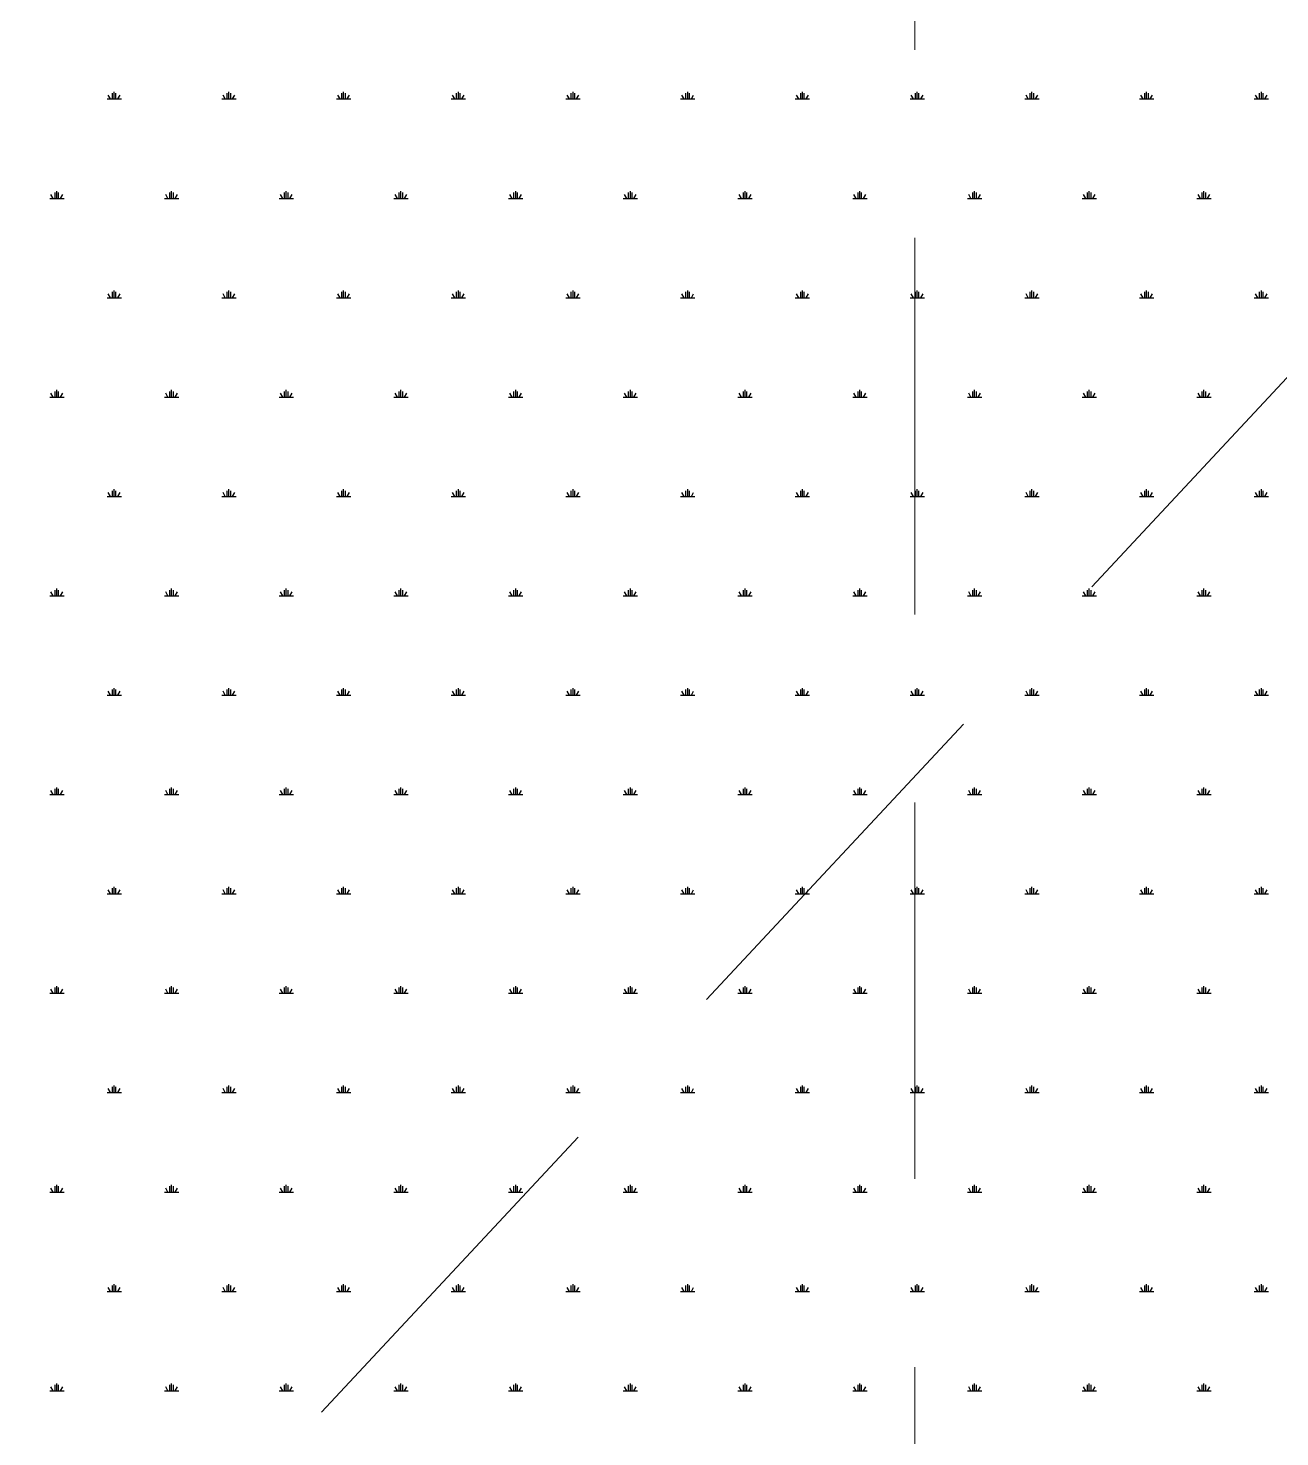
# Model space of a CAD drawing. Header units: millimetres. Extents: x 2999.9 to 3041.9, y 869.6 to 906.3.
# Drawn here: x 3005.38 to 3006.212, y 896.542 to 897.477 of the extents above; entities that cross this region are included whole.
import ezdxf

# ---------------------------------------------------------------- set-up
doc = ezdxf.new("R2010")
doc.units = ezdxf.units.MM
doc.linetypes.add('HIDDEN', pattern=[0.375, 0.25, -0.125])

msp = doc.modelspace()

# ---------------------------------------------------------------- linework, layer by layer
at = {"color": 253, "linetype": 'HIDDEN', "lineweight": 0}
for p, q in [((3006.76921, 897.83752), (3003.96921, 894.83817)), ((3005.96921, 894.83817), (3005.96921, 897.83752))]:
    msp.add_line(p, q, dxfattribs=at)
at = {"color": 76, "linetype": 'Continuous'}
for p, q in [((3005.43265, 897.43043), (3005.44217, 897.43043)), ((3005.43503, 897.43043), (3005.4335, 897.43307)), ((3005.43622, 897.43043), (3005.43622, 897.43424)), ((3005.43741, 897.43043), (3005.43741, 897.4352)), ((3005.4386, 897.43043), (3005.4386, 897.43424)), ((3005.43979, 897.43043), (3005.44132, 897.43307)), ((3005.50885, 897.43043), (3005.51837, 897.43043)), ((3005.51123, 897.43043), (3005.5097, 897.43307)), ((3005.51242, 897.43043), (3005.51242, 897.43424)), ((3005.51361, 897.43043), (3005.51361, 897.4352)), ((3005.5148, 897.43043), (3005.5148, 897.43424)), ((3005.51599, 897.43043), (3005.51752, 897.43307)), ((3005.58505, 897.43043), (3005.59457, 897.43043)), ((3005.58743, 897.43043), (3005.5859, 897.43307)), ((3005.58862, 897.43043), (3005.58862, 897.43424)), ((3005.58981, 897.43043), (3005.58981, 897.4352)), ((3005.591, 897.43043), (3005.591, 897.43424)), ((3005.59219, 897.43043), (3005.59372, 897.43307)), ((3005.66125, 897.43043), (3005.67077, 897.43043)), ((3005.66363, 897.43043), (3005.6621, 897.43307)), ((3005.66482, 897.43043), (3005.66482, 897.43424)), ((3005.66601, 897.43043), (3005.66601, 897.4352)), ((3005.6672, 897.43043), (3005.6672, 897.43424)), ((3005.66839, 897.43043), (3005.66992, 897.43307)), ((3005.73745, 897.43043), (3005.74697, 897.43043)), ((3005.73983, 897.43043), (3005.7383, 897.43307)), ((3005.74102, 897.43043), (3005.74102, 897.43424)), ((3005.74221, 897.43043), (3005.74221, 897.4352)), ((3005.7434, 897.43043), (3005.7434, 897.43424)), ((3005.74459, 897.43043), (3005.74612, 897.43307)), ((3005.81365, 897.43043), (3005.82317, 897.43043)), ((3005.81603, 897.43043), (3005.8145, 897.43307)), ((3005.81722, 897.43043), (3005.81722, 897.43424)), ((3005.81841, 897.43043), (3005.81841, 897.4352)), ((3005.8196, 897.43043), (3005.8196, 897.43424)), ((3005.82079, 897.43043), (3005.82232, 897.43307)), ((3005.88985, 897.43043), (3005.89937, 897.43043)), ((3005.89223, 897.43043), (3005.8907, 897.43307)), ((3005.89342, 897.43043), (3005.89342, 897.43424)), ((3005.89461, 897.43043), (3005.89461, 897.4352)), ((3005.8958, 897.43043), (3005.8958, 897.43424)), ((3005.89699, 897.43043), (3005.89852, 897.43307)), ((3005.96605, 897.43043), (3005.97557, 897.43043)), ((3005.96843, 897.43043), (3005.9669, 897.43307)), ((3005.96962, 897.43043), (3005.96962, 897.43424)), ((3005.97081, 897.43043), (3005.97081, 897.4352)), ((3005.972, 897.43043), (3005.972, 897.43424)), ((3005.97319, 897.43043), (3005.97472, 897.43307)), ((3006.04225, 897.43043), (3006.05177, 897.43043)), ((3006.04463, 897.43043), (3006.0431, 897.43307)), ((3006.04582, 897.43043), (3006.04582, 897.43424)), ((3006.04701, 897.43043), (3006.04701, 897.4352)), ((3006.0482, 897.43043), (3006.0482, 897.43424)), ((3006.04939, 897.43043), (3006.05092, 897.43307)), ((3006.11845, 897.43043), (3006.12797, 897.43043)), ((3006.12083, 897.43043), (3006.1193, 897.43307)), ((3006.12202, 897.43043), (3006.12202, 897.43424)), ((3006.12321, 897.43043), (3006.12321, 897.4352)), ((3006.1244, 897.43043), (3006.1244, 897.43424)), ((3006.12559, 897.43043), (3006.12712, 897.43307)), ((3006.19465, 897.43043), (3006.20417, 897.43043)), ((3006.19703, 897.43043), (3006.1955, 897.43307)), ((3006.19822, 897.43043), (3006.19822, 897.43424)), ((3006.19941, 897.43043), (3006.19941, 897.4352)), ((3006.2006, 897.43043), (3006.2006, 897.43424)), ((3006.20179, 897.43043), (3006.20332, 897.43307)), ((3005.39693, 897.36444), (3005.3954, 897.36708)), ((3005.39812, 897.36444), (3005.39812, 897.36825)), ((3005.39931, 897.36444), (3005.39931, 897.3692)), ((3005.4005, 897.36444), (3005.4005, 897.36825)), ((3005.40169, 897.36444), (3005.40322, 897.36708)), ((3005.47313, 897.36444), (3005.4716, 897.36708)), ((3005.47432, 897.36444), (3005.47432, 897.36825)), ((3005.47551, 897.36444), (3005.47551, 897.3692)), ((3005.4767, 897.36444), (3005.4767, 897.36825)), ((3005.47789, 897.36444), (3005.47942, 897.36708)), ((3005.54933, 897.36444), (3005.5478, 897.36708)), ((3005.55052, 897.36444), (3005.55052, 897.36825)), ((3005.55171, 897.36444), (3005.55171, 897.3692)), ((3005.5529, 897.36444), (3005.5529, 897.36825)), ((3005.55409, 897.36444), (3005.55562, 897.36708)), ((3005.62553, 897.36444), (3005.624, 897.36708)), ((3005.62672, 897.36444), (3005.62672, 897.36825)), ((3005.62791, 897.36444), (3005.62791, 897.3692)), ((3005.6291, 897.36444), (3005.6291, 897.36825)), ((3005.63029, 897.36444), (3005.63182, 897.36708)), ((3005.70173, 897.36444), (3005.7002, 897.36708)), ((3005.70292, 897.36444), (3005.70292, 897.36825)), ((3005.70411, 897.36444), (3005.70411, 897.3692)), ((3005.7053, 897.36444), (3005.7053, 897.36825)), ((3005.70649, 897.36444), (3005.70802, 897.36708)), ((3005.77793, 897.36444), (3005.7764, 897.36708)), ((3005.77912, 897.36444), (3005.77912, 897.36825)), ((3005.78031, 897.36444), (3005.78031, 897.3692)), ((3005.7815, 897.36444), (3005.7815, 897.36825)), ((3005.78269, 897.36444), (3005.78422, 897.36708)), ((3005.85413, 897.36444), (3005.8526, 897.36708)), ((3005.85532, 897.36444), (3005.85532, 897.36825)), ((3005.85651, 897.36444), (3005.85651, 897.3692)), ((3005.8577, 897.36444), (3005.8577, 897.36825)), ((3005.85889, 897.36444), (3005.86042, 897.36708)), ((3005.93033, 897.36444), (3005.9288, 897.36708)), ((3005.93152, 897.36444), (3005.93152, 897.36825)), ((3005.93271, 897.36444), (3005.93271, 897.3692)), ((3005.9339, 897.36444), (3005.9339, 897.36825)), ((3005.93509, 897.36444), (3005.93662, 897.36708)), ((3006.00653, 897.36444), (3006.005, 897.36708)), ((3006.00772, 897.36444), (3006.00772, 897.36825)), ((3006.00891, 897.36444), (3006.00891, 897.3692)), ((3006.0101, 897.36444), (3006.0101, 897.36825)), ((3006.01129, 897.36444), (3006.01282, 897.36708)), ((3006.08273, 897.36444), (3006.0812, 897.36708)), ((3006.08392, 897.36444), (3006.08392, 897.36825)), ((3006.08511, 897.36444), (3006.08511, 897.3692)), ((3006.0863, 897.36444), (3006.0863, 897.36825)), ((3006.08749, 897.36444), (3006.08902, 897.36708)), ((3006.15893, 897.36444), (3006.1574, 897.36708)), ((3006.16012, 897.36444), (3006.16012, 897.36825)), ((3006.16131, 897.36444), (3006.16131, 897.3692)), ((3006.1625, 897.36444), (3006.1625, 897.36825)), ((3006.16369, 897.36444), (3006.16522, 897.36708)), ((3005.39455, 897.36444), (3005.40407, 897.36444)), ((3005.47075, 897.36444), (3005.48027, 897.36444)), ((3005.54695, 897.36444), (3005.55647, 897.36444)), ((3005.62315, 897.36444), (3005.63267, 897.36444)), ((3005.69935, 897.36444), (3005.70887, 897.36444)), ((3005.77555, 897.36444), (3005.78507, 897.36444)), ((3005.85175, 897.36444), (3005.86127, 897.36444)), ((3005.92795, 897.36444), (3005.93747, 897.36444)), ((3006.00415, 897.36444), (3006.01367, 897.36444)), ((3006.08035, 897.36444), (3006.08987, 897.36444)), ((3006.15655, 897.36444), (3006.16607, 897.36444)), ((3005.43503, 897.29845), (3005.4335, 897.30109)), ((3005.43622, 897.29845), (3005.43622, 897.30226)), ((3005.43741, 897.29845), (3005.43741, 897.30321)), ((3005.4386, 897.29845), (3005.4386, 897.30226)), ((3005.43979, 897.29845), (3005.44132, 897.30109)), ((3005.51123, 897.29845), (3005.5097, 897.30109)), ((3005.51242, 897.29845), (3005.51242, 897.30226)), ((3005.51361, 897.29845), (3005.51361, 897.30321)), ((3005.5148, 897.29845), (3005.5148, 897.30226)), ((3005.51599, 897.29845), (3005.51752, 897.30109)), ((3005.58743, 897.29845), (3005.5859, 897.30109)), ((3005.58862, 897.29845), (3005.58862, 897.30226)), ((3005.58981, 897.29845), (3005.58981, 897.30321)), ((3005.591, 897.29845), (3005.591, 897.30226)), ((3005.59219, 897.29845), (3005.59372, 897.30109)), ((3005.66363, 897.29845), (3005.6621, 897.30109)), ((3005.66482, 897.29845), (3005.66482, 897.30226)), ((3005.66601, 897.29845), (3005.66601, 897.30321)), ((3005.6672, 897.29845), (3005.6672, 897.30226)), ((3005.66839, 897.29845), (3005.66992, 897.30109)), ((3005.73983, 897.29845), (3005.7383, 897.30109)), ((3005.74102, 897.29845), (3005.74102, 897.30226)), ((3005.74221, 897.29845), (3005.74221, 897.30321)), ((3005.7434, 897.29845), (3005.7434, 897.30226)), ((3005.74459, 897.29845), (3005.74612, 897.30109)), ((3005.81603, 897.29845), (3005.8145, 897.30109)), ((3005.81722, 897.29845), (3005.81722, 897.30226)), ((3005.81841, 897.29845), (3005.81841, 897.30321)), ((3005.8196, 897.29845), (3005.8196, 897.30226)), ((3005.82079, 897.29845), (3005.82232, 897.30109)), ((3005.89223, 897.29845), (3005.8907, 897.30109)), ((3005.89342, 897.29845), (3005.89342, 897.30226)), ((3005.89461, 897.29845), (3005.89461, 897.30321)), ((3005.8958, 897.29845), (3005.8958, 897.30226)), ((3005.89699, 897.29845), (3005.89852, 897.30109)), ((3005.96843, 897.29845), (3005.9669, 897.30109)), ((3005.96962, 897.29845), (3005.96962, 897.30226)), ((3005.97081, 897.29845), (3005.97081, 897.30321)), ((3005.972, 897.29845), (3005.972, 897.30226)), ((3005.97319, 897.29845), (3005.97472, 897.30109)), ((3006.04463, 897.29845), (3006.0431, 897.30109)), ((3006.04582, 897.29845), (3006.04582, 897.30226)), ((3006.04701, 897.29845), (3006.04701, 897.30321)), ((3006.0482, 897.29845), (3006.0482, 897.30226)), ((3006.04939, 897.29845), (3006.05092, 897.30109)), ((3006.12083, 897.29845), (3006.1193, 897.30109)), ((3006.12202, 897.29845), (3006.12202, 897.30226)), ((3006.12321, 897.29845), (3006.12321, 897.30321)), ((3006.1244, 897.29845), (3006.1244, 897.30226)), ((3006.12559, 897.29845), (3006.12712, 897.30109)), ((3006.19703, 897.29845), (3006.1955, 897.30109)), ((3006.19822, 897.29845), (3006.19822, 897.30226)), ((3006.19941, 897.29845), (3006.19941, 897.30321)), ((3006.2006, 897.29845), (3006.2006, 897.30226)), ((3006.20179, 897.29845), (3006.20332, 897.30109)), ((3005.43265, 897.29845), (3005.44217, 897.29845)), ((3005.50885, 897.29845), (3005.51837, 897.29845)), ((3005.58505, 897.29845), (3005.59457, 897.29845)), ((3005.66125, 897.29845), (3005.67077, 897.29845)), ((3005.73745, 897.29845), (3005.74697, 897.29845)), ((3005.81365, 897.29845), (3005.82317, 897.29845)), ((3005.88985, 897.29845), (3005.89937, 897.29845)), ((3005.96605, 897.29845), (3005.97557, 897.29845)), ((3006.04225, 897.29845), (3006.05177, 897.29845)), ((3006.11845, 897.29845), (3006.12797, 897.29845)), ((3006.19465, 897.29845), (3006.20417, 897.29845)), ((3005.39693, 897.23246), (3005.3954, 897.2351)), ((3005.39812, 897.23246), (3005.39812, 897.23627)), ((3005.39931, 897.23246), (3005.39931, 897.23722)), ((3005.4005, 897.23246), (3005.4005, 897.23627)), ((3005.40169, 897.23246), (3005.40322, 897.2351)), ((3005.47313, 897.23246), (3005.4716, 897.2351)), ((3005.47432, 897.23246), (3005.47432, 897.23627)), ((3005.47551, 897.23246), (3005.47551, 897.23722)), ((3005.4767, 897.23246), (3005.4767, 897.23627)), ((3005.47789, 897.23246), (3005.47942, 897.2351)), ((3005.54933, 897.23246), (3005.5478, 897.2351)), ((3005.55052, 897.23246), (3005.55052, 897.23627)), ((3005.55171, 897.23246), (3005.55171, 897.23722)), ((3005.5529, 897.23246), (3005.5529, 897.23627)), ((3005.55409, 897.23246), (3005.55562, 897.2351)), ((3005.62553, 897.23246), (3005.624, 897.2351)), ((3005.62672, 897.23246), (3005.62672, 897.23627)), ((3005.62791, 897.23246), (3005.62791, 897.23722)), ((3005.6291, 897.23246), (3005.6291, 897.23627)), ((3005.63029, 897.23246), (3005.63182, 897.2351)), ((3005.70173, 897.23246), (3005.7002, 897.2351)), ((3005.70292, 897.23246), (3005.70292, 897.23627)), ((3005.70411, 897.23246), (3005.70411, 897.23722)), ((3005.7053, 897.23246), (3005.7053, 897.23627)), ((3005.70649, 897.23246), (3005.70802, 897.2351)), ((3005.77793, 897.23246), (3005.7764, 897.2351)), ((3005.77912, 897.23246), (3005.77912, 897.23627)), ((3005.78031, 897.23246), (3005.78031, 897.23722)), ((3005.7815, 897.23246), (3005.7815, 897.23627)), ((3005.78269, 897.23246), (3005.78422, 897.2351)), ((3005.85413, 897.23246), (3005.8526, 897.2351)), ((3005.85532, 897.23246), (3005.85532, 897.23627)), ((3005.85651, 897.23246), (3005.85651, 897.23722)), ((3005.8577, 897.23246), (3005.8577, 897.23627)), ((3005.85889, 897.23246), (3005.86042, 897.2351)), ((3005.93033, 897.23246), (3005.9288, 897.2351)), ((3005.93152, 897.23246), (3005.93152, 897.23627)), ((3005.93271, 897.23246), (3005.93271, 897.23722)), ((3005.9339, 897.23246), (3005.9339, 897.23627)), ((3005.93509, 897.23246), (3005.93662, 897.2351)), ((3006.00653, 897.23246), (3006.005, 897.2351)), ((3006.00772, 897.23246), (3006.00772, 897.23627)), ((3006.00891, 897.23246), (3006.00891, 897.23722)), ((3006.0101, 897.23246), (3006.0101, 897.23627)), ((3006.01129, 897.23246), (3006.01282, 897.2351)), ((3006.08273, 897.23246), (3006.0812, 897.2351)), ((3006.08392, 897.23246), (3006.08392, 897.23627)), ((3006.08511, 897.23246), (3006.08511, 897.23722)), ((3006.0863, 897.23246), (3006.0863, 897.23627)), ((3006.08749, 897.23246), (3006.08902, 897.2351)), ((3006.15893, 897.23246), (3006.1574, 897.2351)), ((3006.16012, 897.23246), (3006.16012, 897.23627)), ((3006.16131, 897.23246), (3006.16131, 897.23722)), ((3006.1625, 897.23246), (3006.1625, 897.23627)), ((3006.16369, 897.23246), (3006.16522, 897.2351)), ((3005.39455, 897.23246), (3005.40407, 897.23246)), ((3005.47075, 897.23246), (3005.48027, 897.23246)), ((3005.54695, 897.23246), (3005.55647, 897.23246)), ((3005.62315, 897.23246), (3005.63267, 897.23246)), ((3005.69935, 897.23246), (3005.70887, 897.23246)), ((3005.77555, 897.23246), (3005.78507, 897.23246)), ((3005.85175, 897.23246), (3005.86127, 897.23246)), ((3005.92795, 897.23246), (3005.93747, 897.23246)), ((3006.00415, 897.23246), (3006.01367, 897.23246)), ((3006.08035, 897.23246), (3006.08987, 897.23246)), ((3006.15655, 897.23246), (3006.16607, 897.23246)), ((3005.43503, 897.16647), (3005.4335, 897.16911)), ((3005.43622, 897.16647), (3005.43622, 897.17028)), ((3005.43741, 897.16647), (3005.43741, 897.17123)), ((3005.4386, 897.16647), (3005.4386, 897.17028)), ((3005.43979, 897.16647), (3005.44132, 897.16911)), ((3005.51123, 897.16647), (3005.5097, 897.16911)), ((3005.51242, 897.16647), (3005.51242, 897.17028)), ((3005.51361, 897.16647), (3005.51361, 897.17123)), ((3005.5148, 897.16647), (3005.5148, 897.17028)), ((3005.51599, 897.16647), (3005.51752, 897.16911)), ((3005.58743, 897.16647), (3005.5859, 897.16911)), ((3005.58862, 897.16647), (3005.58862, 897.17028)), ((3005.58981, 897.16647), (3005.58981, 897.17123)), ((3005.591, 897.16647), (3005.591, 897.17028)), ((3005.59219, 897.16647), (3005.59372, 897.16911)), ((3005.66363, 897.16647), (3005.6621, 897.16911)), ((3005.66482, 897.16647), (3005.66482, 897.17028)), ((3005.66601, 897.16647), (3005.66601, 897.17123)), ((3005.6672, 897.16647), (3005.6672, 897.17028)), ((3005.66839, 897.16647), (3005.66992, 897.16911)), ((3005.73983, 897.16647), (3005.7383, 897.16911)), ((3005.74102, 897.16647), (3005.74102, 897.17028)), ((3005.74221, 897.16647), (3005.74221, 897.17123)), ((3005.7434, 897.16647), (3005.7434, 897.17028)), ((3005.74459, 897.16647), (3005.74612, 897.16911)), ((3005.81603, 897.16647), (3005.8145, 897.16911)), ((3005.81722, 897.16647), (3005.81722, 897.17028)), ((3005.81841, 897.16647), (3005.81841, 897.17123)), ((3005.8196, 897.16647), (3005.8196, 897.17028)), ((3005.82079, 897.16647), (3005.82232, 897.16911)), ((3005.89223, 897.16647), (3005.8907, 897.16911)), ((3005.89342, 897.16647), (3005.89342, 897.17028)), ((3005.89461, 897.16647), (3005.89461, 897.17123)), ((3005.8958, 897.16647), (3005.8958, 897.17028)), ((3005.89699, 897.16647), (3005.89852, 897.16911)), ((3005.96843, 897.16647), (3005.9669, 897.16911)), ((3005.96962, 897.16647), (3005.96962, 897.17028)), ((3005.97081, 897.16647), (3005.97081, 897.17123)), ((3005.972, 897.16647), (3005.972, 897.17028)), ((3005.97319, 897.16647), (3005.97472, 897.16911)), ((3006.04463, 897.16647), (3006.0431, 897.16911)), ((3006.04582, 897.16647), (3006.04582, 897.17028)), ((3006.04701, 897.16647), (3006.04701, 897.17123)), ((3006.0482, 897.16647), (3006.0482, 897.17028)), ((3006.04939, 897.16647), (3006.05092, 897.16911)), ((3006.12083, 897.16647), (3006.1193, 897.16911)), ((3006.12202, 897.16647), (3006.12202, 897.17028)), ((3006.12321, 897.16647), (3006.12321, 897.17123)), ((3006.1244, 897.16647), (3006.1244, 897.17028)), ((3006.12559, 897.16647), (3006.12712, 897.16911)), ((3006.19703, 897.16647), (3006.1955, 897.16911)), ((3006.19822, 897.16647), (3006.19822, 897.17028)), ((3006.19941, 897.16647), (3006.19941, 897.17123)), ((3006.2006, 897.16647), (3006.2006, 897.17028)), ((3006.20179, 897.16647), (3006.20332, 897.16911)), ((3005.43265, 897.16647), (3005.44217, 897.16647)), ((3005.50885, 897.16647), (3005.51837, 897.16647)), ((3005.58505, 897.16647), (3005.59457, 897.16647)), ((3005.66125, 897.16647), (3005.67077, 897.16647)), ((3005.73745, 897.16647), (3005.74697, 897.16647)), ((3005.81365, 897.16647), (3005.82317, 897.16647)), ((3005.88985, 897.16647), (3005.89937, 897.16647)), ((3005.96605, 897.16647), (3005.97557, 897.16647)), ((3006.04225, 897.16647), (3006.05177, 897.16647)), ((3006.11845, 897.16647), (3006.12797, 897.16647)), ((3006.19465, 897.16647), (3006.20417, 897.16647)), ((3005.39693, 897.10048), (3005.3954, 897.10312)), ((3005.39812, 897.10048), (3005.39812, 897.10429)), ((3005.39931, 897.10048), (3005.39931, 897.10524)), ((3005.4005, 897.10048), (3005.4005, 897.10429)), ((3005.40169, 897.10048), (3005.40322, 897.10312)), ((3005.47313, 897.10048), (3005.4716, 897.10312)), ((3005.47432, 897.10048), (3005.47432, 897.10429)), ((3005.47551, 897.10048), (3005.47551, 897.10524)), ((3005.4767, 897.10048), (3005.4767, 897.10429)), ((3005.47789, 897.10048), (3005.47942, 897.10312)), ((3005.54933, 897.10048), (3005.5478, 897.10312)), ((3005.55052, 897.10048), (3005.55052, 897.10429)), ((3005.55171, 897.10048), (3005.55171, 897.10524)), ((3005.5529, 897.10048), (3005.5529, 897.10429)), ((3005.55409, 897.10048), (3005.55562, 897.10312)), ((3005.62553, 897.10048), (3005.624, 897.10312)), ((3005.62672, 897.10048), (3005.62672, 897.10429)), ((3005.62791, 897.10048), (3005.62791, 897.10524)), ((3005.6291, 897.10048), (3005.6291, 897.10429)), ((3005.63029, 897.10048), (3005.63182, 897.10312)), ((3005.70173, 897.10048), (3005.7002, 897.10312)), ((3005.70292, 897.10048), (3005.70292, 897.10429)), ((3005.70411, 897.10048), (3005.70411, 897.10524)), ((3005.7053, 897.10048), (3005.7053, 897.10429)), ((3005.70649, 897.10048), (3005.70802, 897.10312)), ((3005.77793, 897.10048), (3005.7764, 897.10312)), ((3005.77912, 897.10048), (3005.77912, 897.10429)), ((3005.78031, 897.10048), (3005.78031, 897.10524)), ((3005.7815, 897.10048), (3005.7815, 897.10429)), ((3005.78269, 897.10048), (3005.78422, 897.10312)), ((3005.85413, 897.10048), (3005.8526, 897.10312)), ((3005.85532, 897.10048), (3005.85532, 897.10429)), ((3005.85651, 897.10048), (3005.85651, 897.10524)), ((3005.8577, 897.10048), (3005.8577, 897.10429)), ((3005.85889, 897.10048), (3005.86042, 897.10312)), ((3005.93033, 897.10048), (3005.9288, 897.10312)), ((3005.93152, 897.10048), (3005.93152, 897.10429)), ((3005.93271, 897.10048), (3005.93271, 897.10524)), ((3005.9339, 897.10048), (3005.9339, 897.10429)), ((3005.93509, 897.10048), (3005.93662, 897.10312)), ((3006.00653, 897.10048), (3006.005, 897.10312)), ((3006.00772, 897.10048), (3006.00772, 897.10429)), ((3006.00891, 897.10048), (3006.00891, 897.10524)), ((3006.0101, 897.10048), (3006.0101, 897.10429)), ((3006.01129, 897.10048), (3006.01282, 897.10312)), ((3006.08273, 897.10048), (3006.0812, 897.10312)), ((3006.08392, 897.10048), (3006.08392, 897.10429)), ((3006.08511, 897.10048), (3006.08511, 897.10524)), ((3006.0863, 897.10048), (3006.0863, 897.10429)), ((3006.08749, 897.10048), (3006.08902, 897.10312)), ((3006.15893, 897.10048), (3006.1574, 897.10312)), ((3006.16012, 897.10048), (3006.16012, 897.10429)), ((3006.16131, 897.10048), (3006.16131, 897.10524)), ((3006.1625, 897.10048), (3006.1625, 897.10429)), ((3006.16369, 897.10048), (3006.16522, 897.10312)), ((3005.39455, 897.10048), (3005.40407, 897.10048)), ((3005.47075, 897.10048), (3005.48027, 897.10048)), ((3005.54695, 897.10048), (3005.55647, 897.10048)), ((3005.62315, 897.10048), (3005.63267, 897.10048)), ((3005.69935, 897.10048), (3005.70887, 897.10048)), ((3005.77555, 897.10048), (3005.78507, 897.10048)), ((3005.85175, 897.10048), (3005.86127, 897.10048)), ((3005.92795, 897.10048), (3005.93747, 897.10048)), ((3006.00415, 897.10048), (3006.01367, 897.10048)), ((3006.08035, 897.10048), (3006.08987, 897.10048)), ((3006.15655, 897.10048), (3006.16607, 897.10048)), ((3005.43503, 897.03449), (3005.4335, 897.03713)), ((3005.43622, 897.03449), (3005.43622, 897.0383)), ((3005.43741, 897.03449), (3005.43741, 897.03925)), ((3005.4386, 897.03449), (3005.4386, 897.0383)), ((3005.43979, 897.03449), (3005.44132, 897.03713)), ((3005.51123, 897.03449), (3005.5097, 897.03713)), ((3005.51242, 897.03449), (3005.51242, 897.0383)), ((3005.51361, 897.03449), (3005.51361, 897.03925)), ((3005.5148, 897.03449), (3005.5148, 897.0383)), ((3005.51599, 897.03449), (3005.51752, 897.03713)), ((3005.58743, 897.03449), (3005.5859, 897.03713)), ((3005.58862, 897.03449), (3005.58862, 897.0383)), ((3005.58981, 897.03449), (3005.58981, 897.03925)), ((3005.591, 897.03449), (3005.591, 897.0383)), ((3005.59219, 897.03449), (3005.59372, 897.03713)), ((3005.66363, 897.03449), (3005.6621, 897.03713)), ((3005.66482, 897.03449), (3005.66482, 897.0383)), ((3005.66601, 897.03449), (3005.66601, 897.03925)), ((3005.6672, 897.03449), (3005.6672, 897.0383)), ((3005.66839, 897.03449), (3005.66992, 897.03713)), ((3005.73983, 897.03449), (3005.7383, 897.03713)), ((3005.74102, 897.03449), (3005.74102, 897.0383)), ((3005.74221, 897.03449), (3005.74221, 897.03925)), ((3005.7434, 897.03449), (3005.7434, 897.0383)), ((3005.74459, 897.03449), (3005.74612, 897.03713)), ((3005.81603, 897.03449), (3005.8145, 897.03713)), ((3005.81722, 897.03449), (3005.81722, 897.0383)), ((3005.81841, 897.03449), (3005.81841, 897.03925)), ((3005.8196, 897.03449), (3005.8196, 897.0383)), ((3005.82079, 897.03449), (3005.82232, 897.03713)), ((3005.89223, 897.03449), (3005.8907, 897.03713)), ((3005.89342, 897.03449), (3005.89342, 897.0383)), ((3005.89461, 897.03449), (3005.89461, 897.03925)), ((3005.8958, 897.03449), (3005.8958, 897.0383)), ((3005.89699, 897.03449), (3005.89852, 897.03713)), ((3005.96843, 897.03449), (3005.9669, 897.03713)), ((3005.96962, 897.03449), (3005.96962, 897.0383)), ((3005.97081, 897.03449), (3005.97081, 897.03925)), ((3005.972, 897.03449), (3005.972, 897.0383)), ((3005.97319, 897.03449), (3005.97472, 897.03713)), ((3006.04463, 897.03449), (3006.0431, 897.03713)), ((3006.04582, 897.03449), (3006.04582, 897.0383)), ((3006.04701, 897.03449), (3006.04701, 897.03925)), ((3006.0482, 897.03449), (3006.0482, 897.0383)), ((3006.04939, 897.03449), (3006.05092, 897.03713)), ((3006.12083, 897.03449), (3006.1193, 897.03713)), ((3006.12202, 897.03449), (3006.12202, 897.0383)), ((3006.12321, 897.03449), (3006.12321, 897.03925)), ((3006.1244, 897.03449), (3006.1244, 897.0383)), ((3006.12559, 897.03449), (3006.12712, 897.03713)), ((3006.19703, 897.03449), (3006.1955, 897.03713)), ((3006.19822, 897.03449), (3006.19822, 897.0383)), ((3006.19941, 897.03449), (3006.19941, 897.03925)), ((3006.2006, 897.03449), (3006.2006, 897.0383)), ((3006.20179, 897.03449), (3006.20332, 897.03713)), ((3005.43265, 897.03449), (3005.44217, 897.03449)), ((3005.50885, 897.03449), (3005.51837, 897.03449)), ((3005.58505, 897.03449), (3005.59457, 897.03449)), ((3005.66125, 897.03449), (3005.67077, 897.03449)), ((3005.73745, 897.03449), (3005.74697, 897.03449)), ((3005.81365, 897.03449), (3005.82317, 897.03449)), ((3005.88985, 897.03449), (3005.89937, 897.03449)), ((3005.96605, 897.03449), (3005.97557, 897.03449)), ((3006.04225, 897.03449), (3006.05177, 897.03449)), ((3006.11845, 897.03449), (3006.12797, 897.03449)), ((3006.19465, 897.03449), (3006.20417, 897.03449)), ((3005.39812, 896.9685), (3005.39812, 896.97231)), ((3005.39931, 896.9685), (3005.39931, 896.97326)), ((3005.4005, 896.9685), (3005.4005, 896.97231)), ((3005.47432, 896.9685), (3005.47432, 896.97231)), ((3005.47551, 896.9685), (3005.47551, 896.97326)), ((3005.4767, 896.9685), (3005.4767, 896.97231)), ((3005.55052, 896.9685), (3005.55052, 896.97231)), ((3005.55171, 896.9685), (3005.55171, 896.97326)), ((3005.5529, 896.9685), (3005.5529, 896.97231)), ((3005.62672, 896.9685), (3005.62672, 896.97231)), ((3005.62791, 896.9685), (3005.62791, 896.97326)), ((3005.6291, 896.9685), (3005.6291, 896.97231)), ((3005.70292, 896.9685), (3005.70292, 896.97231)), ((3005.70411, 896.9685), (3005.70411, 896.97326)), ((3005.7053, 896.9685), (3005.7053, 896.97231)), ((3005.77912, 896.9685), (3005.77912, 896.97231)), ((3005.78031, 896.9685), (3005.78031, 896.97326)), ((3005.7815, 896.9685), (3005.7815, 896.97231)), ((3005.85532, 896.9685), (3005.85532, 896.97231)), ((3005.85651, 896.9685), (3005.85651, 896.97326)), ((3005.8577, 896.9685), (3005.8577, 896.97231)), ((3005.93152, 896.9685), (3005.93152, 896.97231)), ((3005.93271, 896.9685), (3005.93271, 896.97326)), ((3005.9339, 896.9685), (3005.9339, 896.97231)), ((3006.00772, 896.9685), (3006.00772, 896.97231)), ((3006.00891, 896.9685), (3006.00891, 896.97326)), ((3006.0101, 896.9685), (3006.0101, 896.97231)), ((3006.08392, 896.9685), (3006.08392, 896.97231)), ((3006.08511, 896.9685), (3006.08511, 896.97326)), ((3006.0863, 896.9685), (3006.0863, 896.97231)), ((3006.16012, 896.9685), (3006.16012, 896.97231)), ((3006.16131, 896.9685), (3006.16131, 896.97326)), ((3006.1625, 896.9685), (3006.1625, 896.97231)), ((3005.39455, 896.9685), (3005.40407, 896.9685)), ((3005.39693, 896.9685), (3005.3954, 896.97113)), ((3005.40169, 896.9685), (3005.40322, 896.97114)), ((3005.47075, 896.9685), (3005.48027, 896.9685)), ((3005.47313, 896.9685), (3005.4716, 896.97113)), ((3005.47789, 896.9685), (3005.47942, 896.97114)), ((3005.54695, 896.9685), (3005.55647, 896.9685)), ((3005.54933, 896.9685), (3005.5478, 896.97113)), ((3005.55409, 896.9685), (3005.55562, 896.97114)), ((3005.62315, 896.9685), (3005.63267, 896.9685)), ((3005.62553, 896.9685), (3005.624, 896.97113)), ((3005.63029, 896.9685), (3005.63182, 896.97114)), ((3005.69935, 896.9685), (3005.70887, 896.9685)), ((3005.70173, 896.9685), (3005.7002, 896.97113)), ((3005.70649, 896.9685), (3005.70802, 896.97114)), ((3005.77555, 896.9685), (3005.78507, 896.9685)), ((3005.77793, 896.9685), (3005.7764, 896.97113)), ((3005.78269, 896.9685), (3005.78422, 896.97114)), ((3005.85175, 896.9685), (3005.86127, 896.9685)), ((3005.85413, 896.9685), (3005.8526, 896.97113)), ((3005.85889, 896.9685), (3005.86042, 896.97114)), ((3005.92795, 896.9685), (3005.93747, 896.9685)), ((3005.93033, 896.9685), (3005.9288, 896.97113)), ((3005.93509, 896.9685), (3005.93662, 896.97114)), ((3006.00415, 896.9685), (3006.01367, 896.9685)), ((3006.00653, 896.9685), (3006.005, 896.97113)), ((3006.01129, 896.9685), (3006.01282, 896.97114)), ((3006.08035, 896.9685), (3006.08987, 896.9685)), ((3006.08273, 896.9685), (3006.0812, 896.97113)), ((3006.08749, 896.9685), (3006.08902, 896.97114)), ((3006.15655, 896.9685), (3006.16607, 896.9685)), ((3006.15893, 896.9685), (3006.1574, 896.97113)), ((3006.16369, 896.9685), (3006.16522, 896.97114)), ((3005.43622, 896.9025), (3005.43622, 896.90631)), ((3005.43741, 896.9025), (3005.43741, 896.90727)), ((3005.4386, 896.9025), (3005.4386, 896.90631)), ((3005.51242, 896.9025), (3005.51242, 896.90631)), ((3005.51361, 896.9025), (3005.51361, 896.90727)), ((3005.5148, 896.9025), (3005.5148, 896.90631)), ((3005.58862, 896.9025), (3005.58862, 896.90631)), ((3005.58981, 896.9025), (3005.58981, 896.90727)), ((3005.591, 896.9025), (3005.591, 896.90631)), ((3005.66482, 896.9025), (3005.66482, 896.90631)), ((3005.66601, 896.9025), (3005.66601, 896.90727)), ((3005.6672, 896.9025), (3005.6672, 896.90631)), ((3005.74102, 896.9025), (3005.74102, 896.90631)), ((3005.74221, 896.9025), (3005.74221, 896.90727)), ((3005.7434, 896.9025), (3005.7434, 896.90631)), ((3005.81722, 896.9025), (3005.81722, 896.90631)), ((3005.81841, 896.9025), (3005.81841, 896.90727)), ((3005.8196, 896.9025), (3005.8196, 896.90631)), ((3005.89342, 896.9025), (3005.89342, 896.90631)), ((3005.89461, 896.9025), (3005.89461, 896.90727)), ((3005.8958, 896.9025), (3005.8958, 896.90631)), ((3005.96962, 896.9025), (3005.96962, 896.90631)), ((3005.97081, 896.9025), (3005.97081, 896.90727)), ((3005.972, 896.9025), (3005.972, 896.90631)), ((3006.04582, 896.9025), (3006.04582, 896.90631)), ((3006.04701, 896.9025), (3006.04701, 896.90727)), ((3006.0482, 896.9025), (3006.0482, 896.90631)), ((3006.12202, 896.9025), (3006.12202, 896.90631)), ((3006.12321, 896.9025), (3006.12321, 896.90727)), ((3006.1244, 896.9025), (3006.1244, 896.90631)), ((3006.19822, 896.9025), (3006.19822, 896.90631)), ((3006.19941, 896.9025), (3006.19941, 896.90727)), ((3006.2006, 896.9025), (3006.2006, 896.90631)), ((3005.43265, 896.9025), (3005.44217, 896.9025)), ((3005.43503, 896.9025), (3005.4335, 896.90514)), ((3005.43979, 896.90251), (3005.44132, 896.90515)), ((3005.50885, 896.9025), (3005.51837, 896.9025)), ((3005.51123, 896.9025), (3005.5097, 896.90514)), ((3005.51599, 896.90251), (3005.51752, 896.90515)), ((3005.58505, 896.9025), (3005.59457, 896.9025)), ((3005.58743, 896.9025), (3005.5859, 896.90514)), ((3005.59219, 896.90251), (3005.59372, 896.90515)), ((3005.66125, 896.9025), (3005.67077, 896.9025)), ((3005.66363, 896.9025), (3005.6621, 896.90514)), ((3005.66839, 896.90251), (3005.66992, 896.90515)), ((3005.73745, 896.9025), (3005.74697, 896.9025)), ((3005.73983, 896.9025), (3005.7383, 896.90514)), ((3005.74459, 896.90251), (3005.74612, 896.90515)), ((3005.81365, 896.9025), (3005.82317, 896.9025)), ((3005.81603, 896.9025), (3005.8145, 896.90514)), ((3005.82079, 896.90251), (3005.82232, 896.90515)), ((3005.88985, 896.9025), (3005.89937, 896.9025)), ((3005.89223, 896.9025), (3005.8907, 896.90514)), ((3005.89699, 896.90251), (3005.89852, 896.90515)), ((3005.96605, 896.9025), (3005.97557, 896.9025)), ((3005.96843, 896.9025), (3005.9669, 896.90514)), ((3005.97319, 896.90251), (3005.97472, 896.90515)), ((3006.04225, 896.9025), (3006.05177, 896.9025)), ((3006.04463, 896.9025), (3006.0431, 896.90514)), ((3006.04939, 896.90251), (3006.05092, 896.90515)), ((3006.11845, 896.9025), (3006.12797, 896.9025)), ((3006.12083, 896.9025), (3006.1193, 896.90514)), ((3006.12559, 896.90251), (3006.12712, 896.90515)), ((3006.19465, 896.9025), (3006.20417, 896.9025)), ((3006.19703, 896.9025), (3006.1955, 896.90514)), ((3006.20179, 896.90251), (3006.20332, 896.90515)), ((3005.39931, 896.83651), (3005.39931, 896.84128)), ((3005.47551, 896.83651), (3005.47551, 896.84128)), ((3005.55171, 896.83651), (3005.55171, 896.84128)), ((3005.62791, 896.83651), (3005.62791, 896.84128)), ((3005.70411, 896.83651), (3005.70411, 896.84128)), ((3005.78031, 896.83651), (3005.78031, 896.84128)), ((3005.85651, 896.83651), (3005.85651, 896.84128)), ((3005.93271, 896.83651), (3005.93271, 896.84128)), ((3006.00891, 896.83651), (3006.00891, 896.84128)), ((3006.08511, 896.83651), (3006.08511, 896.84128)), ((3006.16131, 896.83651), (3006.16131, 896.84128)), ((3005.39455, 896.83651), (3005.40407, 896.83651)), ((3005.39693, 896.83651), (3005.3954, 896.83915)), ((3005.39812, 896.83651), (3005.39812, 896.84032)), ((3005.4005, 896.83651), (3005.4005, 896.84032)), ((3005.40169, 896.83651), (3005.40322, 896.83915)), ((3005.47075, 896.83651), (3005.48027, 896.83651)), ((3005.47313, 896.83651), (3005.4716, 896.83915)), ((3005.47432, 896.83651), (3005.47432, 896.84032)), ((3005.4767, 896.83651), (3005.4767, 896.84032)), ((3005.47789, 896.83651), (3005.47942, 896.83915)), ((3005.54695, 896.83651), (3005.55647, 896.83651)), ((3005.54933, 896.83651), (3005.5478, 896.83915)), ((3005.55052, 896.83651), (3005.55052, 896.84032)), ((3005.5529, 896.83651), (3005.5529, 896.84032)), ((3005.55409, 896.83651), (3005.55562, 896.83915)), ((3005.62315, 896.83651), (3005.63267, 896.83651)), ((3005.62553, 896.83651), (3005.624, 896.83915)), ((3005.62672, 896.83651), (3005.62672, 896.84032)), ((3005.6291, 896.83651), (3005.6291, 896.84032)), ((3005.63029, 896.83651), (3005.63182, 896.83915)), ((3005.69935, 896.83651), (3005.70887, 896.83651)), ((3005.70173, 896.83651), (3005.7002, 896.83915)), ((3005.70292, 896.83651), (3005.70292, 896.84032)), ((3005.7053, 896.83651), (3005.7053, 896.84032)), ((3005.70649, 896.83651), (3005.70802, 896.83915)), ((3005.77555, 896.83651), (3005.78507, 896.83651)), ((3005.77793, 896.83651), (3005.7764, 896.83915)), ((3005.77912, 896.83651), (3005.77912, 896.84032)), ((3005.7815, 896.83651), (3005.7815, 896.84032)), ((3005.78269, 896.83651), (3005.78422, 896.83915)), ((3005.85175, 896.83651), (3005.86127, 896.83651)), ((3005.85413, 896.83651), (3005.8526, 896.83915)), ((3005.85532, 896.83651), (3005.85532, 896.84032)), ((3005.8577, 896.83651), (3005.8577, 896.84032)), ((3005.85889, 896.83651), (3005.86042, 896.83915)), ((3005.92795, 896.83651), (3005.93747, 896.83651)), ((3005.93033, 896.83651), (3005.9288, 896.83915)), ((3005.93152, 896.83651), (3005.93152, 896.84032)), ((3005.9339, 896.83651), (3005.9339, 896.84032)), ((3005.93509, 896.83651), (3005.93662, 896.83915)), ((3006.00415, 896.83651), (3006.01367, 896.83651)), ((3006.00653, 896.83651), (3006.005, 896.83915)), ((3006.00772, 896.83651), (3006.00772, 896.84032)), ((3006.0101, 896.83651), (3006.0101, 896.84032)), ((3006.01129, 896.83651), (3006.01282, 896.83915)), ((3006.08035, 896.83651), (3006.08987, 896.83651)), ((3006.08273, 896.83651), (3006.0812, 896.83915)), ((3006.08392, 896.83651), (3006.08392, 896.84032)), ((3006.0863, 896.83651), (3006.0863, 896.84032)), ((3006.08749, 896.83651), (3006.08902, 896.83915)), ((3006.15655, 896.83651), (3006.16607, 896.83651)), ((3006.15893, 896.83651), (3006.1574, 896.83915)), ((3006.16012, 896.83651), (3006.16012, 896.84032)), ((3006.1625, 896.83651), (3006.1625, 896.84032)), ((3006.16369, 896.83651), (3006.16522, 896.83915)), ((3005.43741, 896.77052), (3005.43741, 896.77528)), ((3005.51361, 896.77052), (3005.51361, 896.77528)), ((3005.58981, 896.77052), (3005.58981, 896.77528)), ((3005.66601, 896.77052), (3005.66601, 896.77528)), ((3005.74221, 896.77052), (3005.74221, 896.77528)), ((3005.81841, 896.77052), (3005.81841, 896.77528)), ((3005.89461, 896.77052), (3005.89461, 896.77528)), ((3005.97081, 896.77052), (3005.97081, 896.77528)), ((3006.04701, 896.77052), (3006.04701, 896.77528)), ((3006.12321, 896.77052), (3006.12321, 896.77528)), ((3006.19941, 896.77052), (3006.19941, 896.77528)), ((3005.43265, 896.77052), (3005.44217, 896.77052)), ((3005.43503, 896.77052), (3005.4335, 896.77316)), ((3005.43622, 896.77052), (3005.43622, 896.77433)), ((3005.4386, 896.77052), (3005.4386, 896.77433)), ((3005.43979, 896.77052), (3005.44132, 896.77316)), ((3005.50885, 896.77052), (3005.51837, 896.77052)), ((3005.51123, 896.77052), (3005.5097, 896.77316)), ((3005.51242, 896.77052), (3005.51242, 896.77433)), ((3005.5148, 896.77052), (3005.5148, 896.77433)), ((3005.51599, 896.77052), (3005.51752, 896.77316)), ((3005.58505, 896.77052), (3005.59457, 896.77052)), ((3005.58743, 896.77052), (3005.5859, 896.77316)), ((3005.58862, 896.77052), (3005.58862, 896.77433)), ((3005.591, 896.77052), (3005.591, 896.77433)), ((3005.59219, 896.77052), (3005.59372, 896.77316)), ((3005.66125, 896.77052), (3005.67077, 896.77052)), ((3005.66363, 896.77052), (3005.6621, 896.77316)), ((3005.66482, 896.77052), (3005.66482, 896.77433)), ((3005.6672, 896.77052), (3005.6672, 896.77433)), ((3005.66839, 896.77052), (3005.66992, 896.77316)), ((3005.73745, 896.77052), (3005.74697, 896.77052)), ((3005.73983, 896.77052), (3005.7383, 896.77316)), ((3005.74102, 896.77052), (3005.74102, 896.77433)), ((3005.7434, 896.77052), (3005.7434, 896.77433)), ((3005.74459, 896.77052), (3005.74612, 896.77316)), ((3005.81365, 896.77052), (3005.82317, 896.77052)), ((3005.81603, 896.77052), (3005.8145, 896.77316)), ((3005.81722, 896.77052), (3005.81722, 896.77433)), ((3005.8196, 896.77052), (3005.8196, 896.77433)), ((3005.82079, 896.77052), (3005.82232, 896.77316)), ((3005.88985, 896.77052), (3005.89937, 896.77052)), ((3005.89223, 896.77052), (3005.8907, 896.77316)), ((3005.89342, 896.77052), (3005.89342, 896.77433)), ((3005.8958, 896.77052), (3005.8958, 896.77433)), ((3005.89699, 896.77052), (3005.89852, 896.77316)), ((3005.96605, 896.77052), (3005.97557, 896.77052)), ((3005.96843, 896.77052), (3005.9669, 896.77316)), ((3005.96962, 896.77052), (3005.96962, 896.77433)), ((3005.972, 896.77052), (3005.972, 896.77433)), ((3005.97319, 896.77052), (3005.97472, 896.77316)), ((3006.04225, 896.77052), (3006.05177, 896.77052)), ((3006.04463, 896.77052), (3006.0431, 896.77316)), ((3006.04582, 896.77052), (3006.04582, 896.77433)), ((3006.0482, 896.77052), (3006.0482, 896.77433)), ((3006.04939, 896.77052), (3006.05092, 896.77316)), ((3006.11845, 896.77052), (3006.12797, 896.77052)), ((3006.12083, 896.77052), (3006.1193, 896.77316)), ((3006.12202, 896.77052), (3006.12202, 896.77433)), ((3006.1244, 896.77052), (3006.1244, 896.77433)), ((3006.12559, 896.77052), (3006.12712, 896.77316)), ((3006.19465, 896.77052), (3006.20417, 896.77052)), ((3006.19703, 896.77052), (3006.1955, 896.77316)), ((3006.19822, 896.77052), (3006.19822, 896.77433)), ((3006.2006, 896.77052), (3006.2006, 896.77433)), ((3006.20179, 896.77052), (3006.20332, 896.77316)), ((3005.39455, 896.70453), (3005.40407, 896.70453)), ((3005.39693, 896.70453), (3005.3954, 896.70717)), ((3005.39812, 896.70453), (3005.39812, 896.70834)), ((3005.39931, 896.70453), (3005.39931, 896.70929)), ((3005.4005, 896.70453), (3005.4005, 896.70834)), ((3005.40169, 896.70453), (3005.40322, 896.70717)), ((3005.47075, 896.70453), (3005.48027, 896.70453)), ((3005.47313, 896.70453), (3005.4716, 896.70717)), ((3005.47432, 896.70453), (3005.47432, 896.70834)), ((3005.47551, 896.70453), (3005.47551, 896.70929)), ((3005.4767, 896.70453), (3005.4767, 896.70834)), ((3005.47789, 896.70453), (3005.47942, 896.70717)), ((3005.54695, 896.70453), (3005.55647, 896.70453)), ((3005.54933, 896.70453), (3005.5478, 896.70717)), ((3005.55052, 896.70453), (3005.55052, 896.70834)), ((3005.55171, 896.70453), (3005.55171, 896.70929)), ((3005.5529, 896.70453), (3005.5529, 896.70834)), ((3005.55409, 896.70453), (3005.55562, 896.70717)), ((3005.62315, 896.70453), (3005.63267, 896.70453)), ((3005.62553, 896.70453), (3005.624, 896.70717)), ((3005.62672, 896.70453), (3005.62672, 896.70834)), ((3005.62791, 896.70453), (3005.62791, 896.70929)), ((3005.6291, 896.70453), (3005.6291, 896.70834)), ((3005.63029, 896.70453), (3005.63182, 896.70717)), ((3005.69935, 896.70453), (3005.70887, 896.70453)), ((3005.70173, 896.70453), (3005.7002, 896.70717)), ((3005.70292, 896.70453), (3005.70292, 896.70834)), ((3005.70411, 896.70453), (3005.70411, 896.70929)), ((3005.7053, 896.70453), (3005.7053, 896.70834)), ((3005.70649, 896.70453), (3005.70802, 896.70717)), ((3005.77555, 896.70453), (3005.78507, 896.70453)), ((3005.77793, 896.70453), (3005.7764, 896.70717)), ((3005.77912, 896.70453), (3005.77912, 896.70834)), ((3005.78031, 896.70453), (3005.78031, 896.70929)), ((3005.7815, 896.70453), (3005.7815, 896.70834)), ((3005.78269, 896.70453), (3005.78422, 896.70717)), ((3005.85175, 896.70453), (3005.86127, 896.70453)), ((3005.85413, 896.70453), (3005.8526, 896.70717)), ((3005.85532, 896.70453), (3005.85532, 896.70834)), ((3005.85651, 896.70453), (3005.85651, 896.70929)), ((3005.8577, 896.70453), (3005.8577, 896.70834)), ((3005.85889, 896.70453), (3005.86042, 896.70717)), ((3005.92795, 896.70453), (3005.93747, 896.70453)), ((3005.93033, 896.70453), (3005.9288, 896.70717)), ((3005.93152, 896.70453), (3005.93152, 896.70834)), ((3005.93271, 896.70453), (3005.93271, 896.70929)), ((3005.9339, 896.70453), (3005.9339, 896.70834)), ((3005.93509, 896.70453), (3005.93662, 896.70717)), ((3006.00415, 896.70453), (3006.01367, 896.70453)), ((3006.00653, 896.70453), (3006.005, 896.70717)), ((3006.00772, 896.70453), (3006.00772, 896.70834)), ((3006.00891, 896.70453), (3006.00891, 896.70929)), ((3006.0101, 896.70453), (3006.0101, 896.70834)), ((3006.01129, 896.70453), (3006.01282, 896.70717)), ((3006.08035, 896.70453), (3006.08987, 896.70453)), ((3006.08273, 896.70453), (3006.0812, 896.70717)), ((3006.08392, 896.70453), (3006.08392, 896.70834)), ((3006.08511, 896.70453), (3006.08511, 896.70929)), ((3006.0863, 896.70453), (3006.0863, 896.70834)), ((3006.08749, 896.70453), (3006.08902, 896.70717)), ((3006.15655, 896.70453), (3006.16607, 896.70453)), ((3006.15893, 896.70453), (3006.1574, 896.70717)), ((3006.16012, 896.70453), (3006.16012, 896.70834)), ((3006.16131, 896.70453), (3006.16131, 896.70929)), ((3006.1625, 896.70453), (3006.1625, 896.70834)), ((3006.16369, 896.70453), (3006.16522, 896.70717)), ((3005.43265, 896.63854), (3005.44217, 896.63854)), ((3005.43503, 896.63854), (3005.4335, 896.64118)), ((3005.43622, 896.63854), (3005.43622, 896.64235)), ((3005.43741, 896.63854), (3005.43741, 896.6433)), ((3005.4386, 896.63854), (3005.4386, 896.64235)), ((3005.43979, 896.63854), (3005.44132, 896.64118)), ((3005.50885, 896.63854), (3005.51837, 896.63854)), ((3005.51123, 896.63854), (3005.5097, 896.64118)), ((3005.51242, 896.63854), (3005.51242, 896.64235)), ((3005.51361, 896.63854), (3005.51361, 896.6433)), ((3005.5148, 896.63854), (3005.5148, 896.64235)), ((3005.51599, 896.63854), (3005.51752, 896.64118)), ((3005.58505, 896.63854), (3005.59457, 896.63854)), ((3005.58743, 896.63854), (3005.5859, 896.64118)), ((3005.58862, 896.63854), (3005.58862, 896.64235)), ((3005.58981, 896.63854), (3005.58981, 896.6433)), ((3005.591, 896.63854), (3005.591, 896.64235)), ((3005.59219, 896.63854), (3005.59372, 896.64118)), ((3005.66125, 896.63854), (3005.67077, 896.63854)), ((3005.66363, 896.63854), (3005.6621, 896.64118)), ((3005.66482, 896.63854), (3005.66482, 896.64235)), ((3005.66601, 896.63854), (3005.66601, 896.6433)), ((3005.6672, 896.63854), (3005.6672, 896.64235)), ((3005.66839, 896.63854), (3005.66992, 896.64118)), ((3005.73745, 896.63854), (3005.74697, 896.63854)), ((3005.73983, 896.63854), (3005.7383, 896.64118)), ((3005.74102, 896.63854), (3005.74102, 896.64235)), ((3005.74221, 896.63854), (3005.74221, 896.6433)), ((3005.7434, 896.63854), (3005.7434, 896.64235)), ((3005.74459, 896.63854), (3005.74612, 896.64118)), ((3005.81365, 896.63854), (3005.82317, 896.63854)), ((3005.81603, 896.63854), (3005.8145, 896.64118)), ((3005.81722, 896.63854), (3005.81722, 896.64235)), ((3005.81841, 896.63854), (3005.81841, 896.6433)), ((3005.8196, 896.63854), (3005.8196, 896.64235)), ((3005.82079, 896.63854), (3005.82232, 896.64118)), ((3005.88985, 896.63854), (3005.89937, 896.63854)), ((3005.89223, 896.63854), (3005.8907, 896.64118)), ((3005.89342, 896.63854), (3005.89342, 896.64235)), ((3005.89461, 896.63854), (3005.89461, 896.6433)), ((3005.8958, 896.63854), (3005.8958, 896.64235)), ((3005.89699, 896.63854), (3005.89852, 896.64118)), ((3005.96605, 896.63854), (3005.97557, 896.63854)), ((3005.96843, 896.63854), (3005.9669, 896.64118)), ((3005.96962, 896.63854), (3005.96962, 896.64235)), ((3005.97081, 896.63854), (3005.97081, 896.6433)), ((3005.972, 896.63854), (3005.972, 896.64235)), ((3005.97319, 896.63854), (3005.97472, 896.64118)), ((3006.04225, 896.63854), (3006.05177, 896.63854)), ((3006.04463, 896.63854), (3006.0431, 896.64118)), ((3006.04582, 896.63854), (3006.04582, 896.64235)), ((3006.04701, 896.63854), (3006.04701, 896.6433)), ((3006.0482, 896.63854), (3006.0482, 896.64235)), ((3006.04939, 896.63854), (3006.05092, 896.64118)), ((3006.11845, 896.63854), (3006.12797, 896.63854)), ((3006.12083, 896.63854), (3006.1193, 896.64118)), ((3006.12202, 896.63854), (3006.12202, 896.64235)), ((3006.12321, 896.63854), (3006.12321, 896.6433)), ((3006.1244, 896.63854), (3006.1244, 896.64235)), ((3006.12559, 896.63854), (3006.12712, 896.64118)), ((3006.19465, 896.63854), (3006.20417, 896.63854)), ((3006.19703, 896.63854), (3006.1955, 896.64118)), ((3006.19822, 896.63854), (3006.19822, 896.64235)), ((3006.19941, 896.63854), (3006.19941, 896.6433)), ((3006.2006, 896.63854), (3006.2006, 896.64235)), ((3006.20179, 896.63854), (3006.20332, 896.64118)), ((3005.39455, 896.57255), (3005.40407, 896.57255)), ((3005.39693, 896.57255), (3005.3954, 896.57519)), ((3005.39812, 896.57255), (3005.39812, 896.57636)), ((3005.39931, 896.57255), (3005.39931, 896.57731)), ((3005.4005, 896.57255), (3005.4005, 896.57636)), ((3005.40169, 896.57255), (3005.40322, 896.57519)), ((3005.47075, 896.57255), (3005.48027, 896.57255)), ((3005.47313, 896.57255), (3005.4716, 896.57519)), ((3005.47432, 896.57255), (3005.47432, 896.57636)), ((3005.47551, 896.57255), (3005.47551, 896.57731)), ((3005.4767, 896.57255), (3005.4767, 896.57636)), ((3005.47789, 896.57255), (3005.47942, 896.57519)), ((3005.54695, 896.57255), (3005.55647, 896.57255)), ((3005.54933, 896.57255), (3005.5478, 896.57519)), ((3005.55052, 896.57255), (3005.55052, 896.57636)), ((3005.55171, 896.57255), (3005.55171, 896.57731)), ((3005.5529, 896.57255), (3005.5529, 896.57636)), ((3005.55409, 896.57255), (3005.55562, 896.57519)), ((3005.62315, 896.57255), (3005.63267, 896.57255)), ((3005.62553, 896.57255), (3005.624, 896.57519)), ((3005.62672, 896.57255), (3005.62672, 896.57636)), ((3005.62791, 896.57255), (3005.62791, 896.57731)), ((3005.6291, 896.57255), (3005.6291, 896.57636)), ((3005.63029, 896.57255), (3005.63182, 896.57519)), ((3005.69935, 896.57255), (3005.70887, 896.57255)), ((3005.70173, 896.57255), (3005.7002, 896.57519)), ((3005.70292, 896.57255), (3005.70292, 896.57636)), ((3005.70411, 896.57255), (3005.70411, 896.57731)), ((3005.7053, 896.57255), (3005.7053, 896.57636)), ((3005.70649, 896.57255), (3005.70802, 896.57519)), ((3005.77555, 896.57255), (3005.78507, 896.57255)), ((3005.77793, 896.57255), (3005.7764, 896.57519)), ((3005.77912, 896.57255), (3005.77912, 896.57636)), ((3005.78031, 896.57255), (3005.78031, 896.57731)), ((3005.7815, 896.57255), (3005.7815, 896.57636)), ((3005.78269, 896.57255), (3005.78422, 896.57519)), ((3005.85175, 896.57255), (3005.86127, 896.57255)), ((3005.85413, 896.57255), (3005.8526, 896.57519)), ((3005.85532, 896.57255), (3005.85532, 896.57636)), ((3005.85651, 896.57255), (3005.85651, 896.57731)), ((3005.8577, 896.57255), (3005.8577, 896.57636)), ((3005.85889, 896.57255), (3005.86042, 896.57519)), ((3005.92795, 896.57255), (3005.93747, 896.57255)), ((3005.93033, 896.57255), (3005.9288, 896.57519)), ((3005.93152, 896.57255), (3005.93152, 896.57636)), ((3005.93271, 896.57255), (3005.93271, 896.57731)), ((3005.9339, 896.57255), (3005.9339, 896.57636)), ((3005.93509, 896.57255), (3005.93662, 896.57519)), ((3006.00415, 896.57255), (3006.01367, 896.57255)), ((3006.00653, 896.57255), (3006.005, 896.57519)), ((3006.00772, 896.57255), (3006.00772, 896.57636)), ((3006.00891, 896.57255), (3006.00891, 896.57731)), ((3006.0101, 896.57255), (3006.0101, 896.57636)), ((3006.01129, 896.57255), (3006.01282, 896.57519)), ((3006.08035, 896.57255), (3006.08987, 896.57255)), ((3006.08273, 896.57255), (3006.0812, 896.57519)), ((3006.08392, 896.57255), (3006.08392, 896.57636)), ((3006.08511, 896.57255), (3006.08511, 896.57731)), ((3006.0863, 896.57255), (3006.0863, 896.57636)), ((3006.08749, 896.57255), (3006.08902, 896.57519)), ((3006.15655, 896.57255), (3006.16607, 896.57255)), ((3006.15893, 896.57255), (3006.1574, 896.57519)), ((3006.16012, 896.57255), (3006.16012, 896.57636)), ((3006.16131, 896.57255), (3006.16131, 896.57731)), ((3006.1625, 896.57255), (3006.1625, 896.57636)), ((3006.16369, 896.57255), (3006.16522, 896.57519))]:
    msp.add_line(p, q, dxfattribs=at)

doc.saveas('drawing.dxf')
